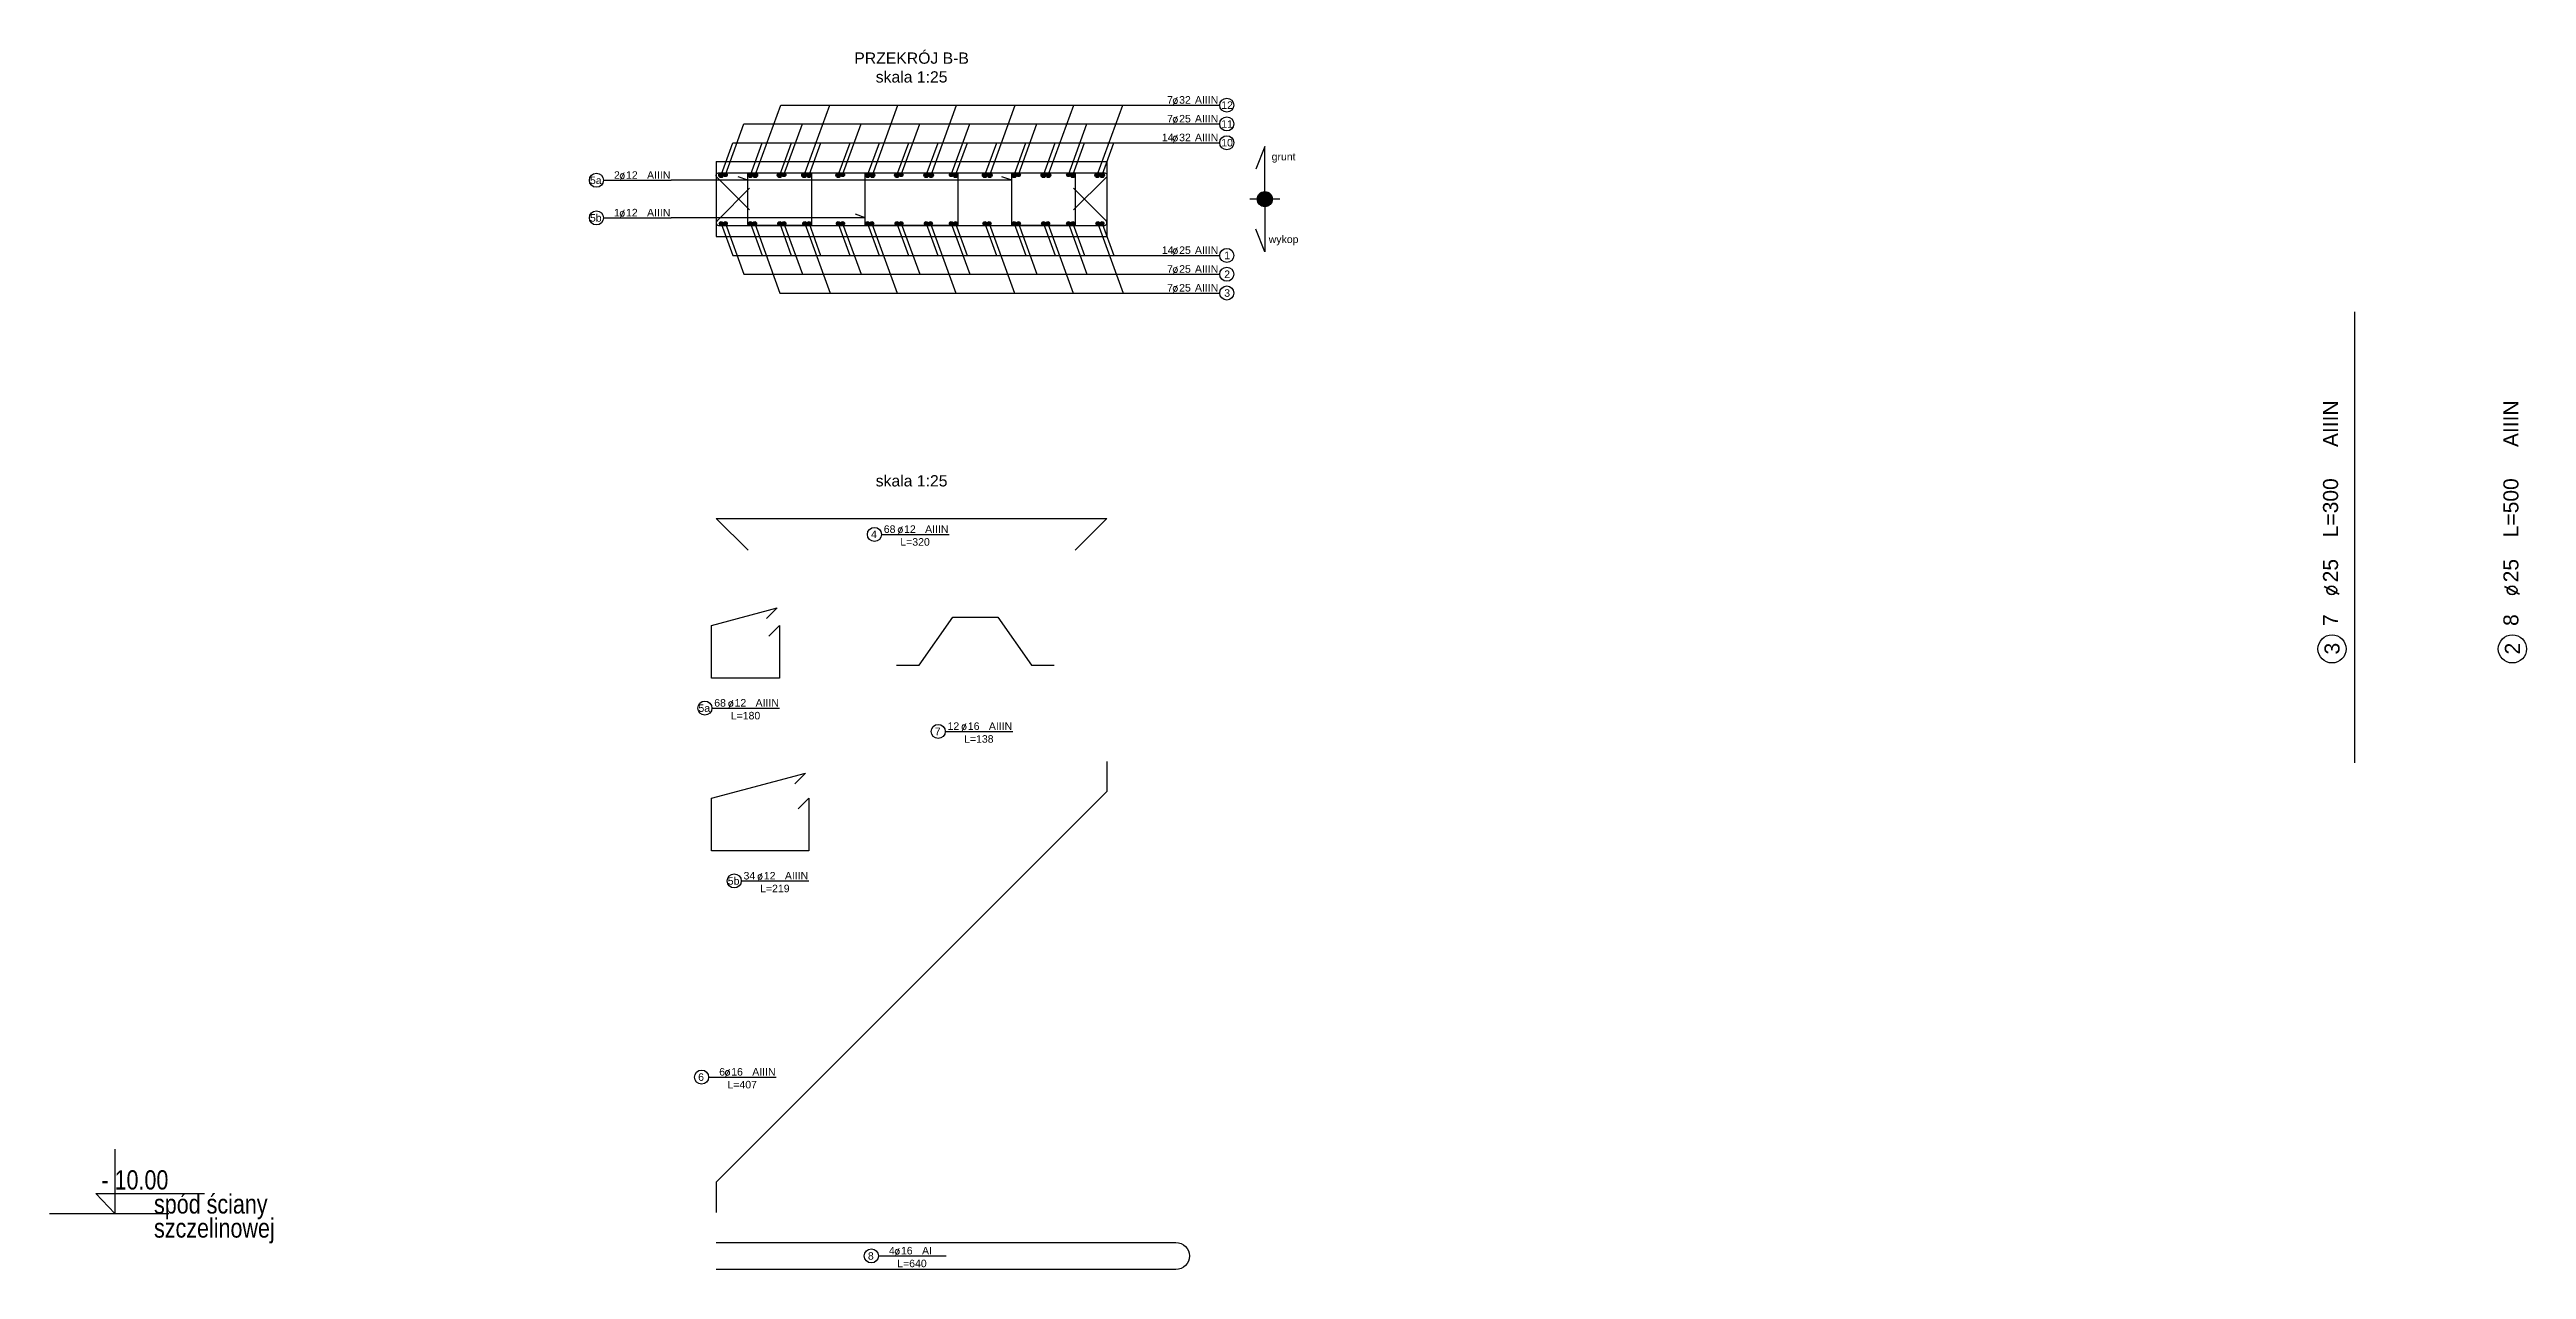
# Model space of a CAD drawing. Extents: x -5033 to 9347, y -17890 to -2362.
# Drawn here: x 536 to 2184, y -13847 to -13035 of the extents above; entities that cross this region are included whole.
import ezdxf
from ezdxf.enums import TextEntityAlignment as Align

# ---------------------------------------------------------------- set-up
doc = ezdxf.new("R2010")
doc.units = 0
doc.header["$MEASUREMENT"] = 0
for name, color, linetype in [('__SOL-KOTY_WYSOKOSCIOWE', 4, 'CONTINUOUS'), ('__SOL-OPISY', 4, 'CONTINUOUS'), ('__SOL-WIDOK', 4, 'CONTINUOUS'), ('__SOL-ZBROJENIE', 3, 'CONTINUOUS')]:
    doc.layers.add(name, color=color, linetype=linetype)
doc.styles.add('ARIAL', font='arial.ttf', dxfattribs={"height": 2.5})
doc.styles.add('SIMPLEX', font='SIMPLEX.SHX', dxfattribs={"width": 0.8})
doc.styles.get("Standard").update_dxf_attribs({"font": 'arial.ttf'})

# ---------------------------------------------------------------- blocks, each defined once
blk = doc.blocks.new('KOTA')
at = {"layer": '__SOL-KOTY_WYSOKOSCIOWE'}
for p, q in [((0, 33.4), (0, 0)), ((-34, 0), (28, 0)), ((0, 0), (-9.9, 10.4)), ((-9.9, 10.4), (46.5, 10.4))]:
    blk.add_line(p, q, dxfattribs=at)
at = {"layer": '__SOL-KOTY_WYSOKOSCIOWE', "style": 'ARIAL', "width": 0.8}
blk.add_attdef('RZEDNA', (500.5, 15.9), '', height=10.4, dxfattribs=at)
blk = doc.blocks.new('OPIS_PRAWY')
at = {"layer": '__SOL-OPISY'}
blk.add_line((0, 0), (90, 0), dxfattribs=at)
blk.add_circle((99.4, 0), 9.36, dxfattribs=at)
at = {"layer": '__SOL-OPISY', "style": 'SIMPLEX', "width": 0.9}
blk.add_text(' %%c ', height=10, dxfattribs=at).set_placement((20.9, 0.5))
at = {"layer": '__SOL-OPISY', "style": 'ARIAL', "width": 0.8}
blk.add_attdef('ILOSC', text='', height=10, dxfattribs=at).set_placement((27.1, 0.1), align=Align.RIGHT)
for tag, p in [('SREDNICA', (35.4, 0.1)), ('STAL', (58.4, 0.5))]:
    blk.add_attdef(tag, p, '', height=10, dxfattribs=at)
for tag, p in [('NUMER', (99.4, 0)), ('DLUGOSC', (52.8, -6.1))]:
    blk.add_attdef(tag, text='', height=10, dxfattribs=at).set_placement(p, align=Align.MIDDLE)
blk = doc.blocks.new('OPIS_LEWY')
at = {"layer": '__SOL-OPISY'}
blk.add_line((-90, 0), (0, 0), dxfattribs=at)
blk.add_circle((-99.4, 0), 9.36, dxfattribs=at)
at = {"layer": '__SOL-OPISY', "style": 'SIMPLEX', "width": 0.9}
blk.add_text(' %%c ', height=10, dxfattribs=at).set_placement((-75, 0.5))
at = {"layer": '__SOL-OPISY', "style": 'ARIAL', "width": 0.8}
for tag, p in [('NUMER', (-99.4, 0)), ('DLUGOSC', (-58.9, -6.6))]:
    blk.add_attdef(tag, text='', height=10, dxfattribs=at).set_placement(p, align=Align.MIDDLE)
blk.add_attdef('ILOSC', text='', height=10, dxfattribs=at).set_placement((-74, 0.1), align=Align.RIGHT)
for tag, p in [('SREDNICA', (-65.8, 0.1)), ('STAL', (-42.7, 0.3))]:
    blk.add_attdef(tag, p, '', height=10, dxfattribs=at)
blk = doc.blocks.new('OPIS_PRET_BEZ_LINII')
at = {"layer": '__SOL-OPISY'}
blk.add_circle((25.7, 0), 9.36, dxfattribs=at)
at = {"layer": '__SOL-OPISY', "style": 'SIMPLEX', "width": 0.9}
blk.add_text(' %%c ', height=10, dxfattribs=at).set_placement((64.7, -4.8), align=Align.CENTER)
at = {"layer": '__SOL-OPISY', "style": 'ARIAL', "width": 0.8}
blk.add_attdef('NUMER', text='', height=10, dxfattribs=at).set_placement((25.7, 0), align=Align.MIDDLE)
blk.add_attdef('ILOSC', text='', height=10, dxfattribs=at).set_placement((56.9, -5.1), align=Align.RIGHT)
for tag, p in [('SREDNICA', (71, -5.1)), ('DLUGOSC', (95.1, -5.2)), ('STAL', (144.7, -5.2))]:
    blk.add_attdef(tag, p, '', height=10, dxfattribs=at)

msp = doc.modelspace()

# ---------------------------------------------------------------- hatches: boundary and pattern name
at = {"layer": '__SOL-OPISY'}
msp.add_hatch(color=256, dxfattribs=at).paths.add_polyline_path([(1350, -13135, 1), (1340, -13135, 1)])
at = {"layer": '__SOL-ZBROJENIE'}
for points in [[(984.85, -13119.1, 1), (981.65, -13119.1, 1)], [(987.35, -13118.8, 1), (984.85, -13118.8, 1)], [(1004.35, -13119.1, 1), (1001.15, -13119.1, 1)], [(1007.55, -13119.1, 1), (1004.35, -13119.1, 1)], [(1023.85, -13119.1, 1), (1020.65, -13119.1, 1)], [(1026.35, -13118.8, 1), (1023.85, -13118.8, 1)], [(1040.15, -13119.1, 1), (1036.95, -13119.1, 1)], [(1043.35, -13119.1, 1), (1040.15, -13119.1, 1)], [(1062.85, -13119.1, 1), (1059.65, -13119.1, 1)], [(1065.35, -13118.8, 1), (1062.85, -13118.8, 1)], [(1082.35, -13119.1, 1), (1079.15, -13119.1, 1)], [(1085.55, -13119.1, 1), (1082.35, -13119.1, 1)], [(1101.85, -13119.1, 1), (1098.65, -13119.1, 1)], [(1104.35, -13118.8, 1), (1101.85, -13118.8, 1)], [(1121.35, -13119.1, 1), (1118.15, -13119.1, 1)], [(1124.55, -13119.1, 1), (1121.35, -13119.1, 1)], [(1137.65, -13118.8, 1), (1135.15, -13118.8, 1)], [(1140.85, -13119.1, 1), (1137.65, -13119.1, 1)], [(1160.35, -13119.1, 1), (1157.15, -13119.1, 1)], [(1163.55, -13119.1, 1), (1160.35, -13119.1, 1)], [(1179.85, -13119.1, 1), (1176.65, -13119.1, 1)], [(1182.35, -13118.8, 1), (1179.85, -13118.8, 1)], [(1199.35, -13119.1, 1), (1196.15, -13119.1, 1)], [(1202.55, -13119.1, 1), (1199.35, -13119.1, 1)], [(1215.65, -13118.8, 1), (1213.15, -13118.8, 1)], [(1218.85, -13119.1, 1), (1215.65, -13119.1, 1)], [(1235.15, -13119.1, 1), (1231.95, -13119.1, 1)], [(1238.35, -13119.1, 1), (1235.15, -13119.1, 1)], [(984.5, -13151.2, 1), (982, -13151.2, 1)], [(987.35, -13151.2, 1), (984.85, -13151.2, 1)], [(1004, -13151.2, 1), (1001.5, -13151.2, 1)], [(1006.85, -13151.2, 1), (1004.35, -13151.2, 1)], [(1023.5, -13151.2, 1), (1021, -13151.2, 1)], [(1026.35, -13151.2, 1), (1023.85, -13151.2, 1)], [(1040.15, -13151.2, 1), (1037.65, -13151.2, 1)], [(1043, -13151.2, 1), (1040.5, -13151.2, 1)], [(1062.5, -13151.2, 1), (1060, -13151.2, 1)], [(1065.35, -13151.2, 1), (1062.85, -13151.2, 1)], [(1082, -13151.2, 1), (1079.5, -13151.2, 1)], [(1084.85, -13151.2, 1), (1082.35, -13151.2, 1)], [(1101.5, -13151.2, 1), (1099, -13151.2, 1)], [(1104.35, -13151.2, 1), (1101.85, -13151.2, 1)], [(1121, -13151.2, 1), (1118.5, -13151.2, 1)], [(1123.85, -13151.2, 1), (1121.35, -13151.2, 1)], [(1137.65, -13151.2, 1), (1135.15, -13151.2, 1)], [(1140.5, -13151.2, 1), (1138, -13151.2, 1)], [(1160, -13151.2, 1), (1157.5, -13151.2, 1)], [(1162.85, -13151.2, 1), (1160.35, -13151.2, 1)], [(1179.5, -13151.2, 1), (1177, -13151.2, 1)], [(1182.35, -13151.2, 1), (1179.85, -13151.2, 1)], [(1199, -13151.2, 1), (1196.5, -13151.2, 1)], [(1201.85, -13151.2, 1), (1199.35, -13151.2, 1)], [(1215.65, -13151.2, 1), (1213.15, -13151.2, 1)], [(1218.5, -13151.2, 1), (1216, -13151.2, 1)], [(1235.15, -13151.2, 1), (1232.65, -13151.2, 1)], [(1238, -13151.2, 1), (1235.5, -13151.2, 1)]]:
    msp.add_hatch(color=256, dxfattribs=at).paths.add_polyline_path(points)

# ---------------------------------------------------------------- linework, layer by layer
at = {"layer": '__SOL-OPISY'}
for p, q in [((1005.95, -13119.1), (1022.91, -13072.5)), ((1022.91, -13072.5), (1270, -13072.5)), ((1038.55, -13119.1), (1055.51, -13072.5)), ((1083.95, -13119.1), (1100.91, -13072.5)), ((1122.95, -13119.1), (1139.91, -13072.5)), ((1161.95, -13119.1), (1178.91, -13072.5)), ((1200.95, -13119.1), (1217.91, -13072.5)), ((1233.55, -13119.1), (1250.51, -13072.5)), ((983.25, -13119.1), (991.11, -13097.5)), ((986.1, -13118.8), (998.38, -13085)), ((991.11, -13097.5), (1270, -13097.5)), ((998.38, -13085), (1270, -13085)), ((1002.75, -13119.1), (1010.61, -13097.5)), ((1022.25, -13119.1), (1030.11, -13097.5)), ((1025.1, -13118.8), (1037.38, -13085)), ((1041.75, -13119.1), (1049.61, -13097.5)), ((1061.25, -13119.1), (1069.11, -13097.5)), ((1064.1, -13118.8), (1076.38, -13085)), ((1080.75, -13119.1), (1088.61, -13097.5)), ((1100.25, -13119.1), (1108.11, -13097.5)), ((1103.1, -13118.8), (1115.38, -13085)), ((1119.75, -13119.1), (1127.61, -13097.5)), ((1136.4, -13118.8), (1148.68, -13085)), ((1139.25, -13119.1), (1147.11, -13097.5)), ((1158.75, -13119.1), (1166.61, -13097.5)), ((1178.25, -13119.1), (1186.11, -13097.5)), ((1181.1, -13118.8), (1193.38, -13085)), ((1197.75, -13119.1), (1205.61, -13097.5)), ((1214.4, -13118.8), (1226.68, -13085)), ((1217.25, -13119.1), (1225.11, -13097.5)), ((1236.75, -13119.1), (1244.61, -13097.5)), ((1345, -13100), (1339, -13115)), ((1345, -13135), (1345, -13100)), ((1176.65, -13122.5), (950, -13122.5)), ((1001.15, -13122.5), (994.57, -13120.1)), ((1176.65, -13122.5), (1170.07, -13120.1)), ((1079.15, -13147.5), (950, -13147.5)), ((1079.15, -13147.5), (1072.57, -13145.1)), ((1355, -13135), (1335, -13135)), ((1345, -13135), (1345, -13170)), ((983.25, -13151.2), (990.98, -13172.5)), ((986.1, -13151.2), (998.38, -13185)), ((1002.75, -13151.2), (1010.48, -13172.5)), ((1005.6, -13151.2), (1022.43, -13197.5)), ((1022.25, -13151.2), (1029.98, -13172.5)), ((1025.1, -13151.2), (1037.38, -13185)), ((1038.9, -13151.2), (1055.73, -13197.5)), ((1041.75, -13151.2), (1049.48, -13172.5)), ((1061.25, -13151.2), (1068.98, -13172.5)), ((1064.1, -13151.2), (1076.38, -13185)), ((1080.75, -13151.2), (1088.48, -13172.5)), ((1083.6, -13151.2), (1100.43, -13197.5)), ((1100.25, -13151.2), (1107.98, -13172.5)), ((1103.1, -13151.2), (1115.38, -13185)), ((1119.75, -13151.2), (1127.48, -13172.5)), ((1122.6, -13151.2), (1139.43, -13197.5)), ((1136.4, -13151.2), (1148.68, -13185)), ((1139.25, -13151.2), (1146.98, -13172.5)), ((1158.75, -13151.2), (1166.48, -13172.5)), ((1161.6, -13151.2), (1178.43, -13197.5)), ((1178.25, -13151.2), (1185.98, -13172.5)), ((1181.1, -13151.2), (1193.38, -13185)), ((1197.75, -13151.2), (1205.48, -13172.5)), ((1200.6, -13151.2), (1217.43, -13197.5)), ((1214.4, -13151.2), (1226.68, -13185)), ((1217.25, -13151.2), (1224.98, -13172.5)), ((1233.9, -13151.2), (1250.73, -13197.5)), ((1236.75, -13151.2), (1244.48, -13172.5)), ((1345, -13170), (1339, -13155)), ((990.98, -13172.5), (1270, -13172.5)), ((998.38, -13185), (1270, -13185)), ((1022.43, -13197.5), (1270, -13197.5))]:
    msp.add_line(p, q, dxfattribs=at)
msp.add_circle((1345, -13135), 5, dxfattribs=at)
at = {"layer": '__SOL-WIDOK'}
for p, q in [((980, -13110), (980, -13160)), ((980, -13110), (1240, -13110)), ((1240, -13110), (1240, -13160)), ((980, -13160), (1240, -13160))]:
    msp.add_line(p, q, dxfattribs=at)
at = {"layer": '__SOL-ZBROJENIE'}
msp.add_line((2070, -13210), (2070, -13510), dxfattribs=at)
for points in [[(1002.21, -13142.2), (981, -13121, -0.7), (981.5, -13117.5), (1238.5, -13117.5, -0.7), (1239, -13121), (1217.79, -13142.2)], [(1002.21, -13142.2), (981, -13121, -0.7), (981.5, -13117.5), (1238.5, -13117.5, -0.7), (1239, -13121), (1217.79, -13142.2)], [(1002.21, -13127.8), (981, -13149, 0.7), (981.5, -13152.5), (1238.5, -13152.5, 0.7), (1239, -13149), (1217.79, -13127.8)], [(1002.21, -13127.8), (981, -13149, 0.7), (981.5, -13152.5), (1238.5, -13152.5, 0.7), (1239, -13149), (1217.79, -13127.8)], [(980, -13829.2), (1285.86, -13829.2, -1), (1285.86, -13847.2), (980, -13847.2)]]:
    msp.add_lwpolyline(points, format="xyb", dxfattribs=at)
for points in [[(1001.65, -13117.5), (1042.85, -13117.5, -0.414214), (1043.35, -13118), (1043.35, -13152, -0.414214), (1042.85, -13152.5), (1001.65, -13152.5, -0.414214), (1001.15, -13152), (1001.15, -13118, -0.414214)], [(1079.65, -13117.5), (1140.35, -13117.5, -0.414214), (1140.85, -13118), (1140.85, -13152, -0.414214), (1140.35, -13152.5), (1079.65, -13152.5, -0.414214), (1079.15, -13152), (1079.15, -13118, -0.414214)], [(1177.15, -13117.5), (1218.35, -13117.5, -0.414214), (1218.85, -13118), (1218.85, -13152, -0.414214), (1218.35, -13152.5), (1177.15, -13152.5, -0.414214), (1176.65, -13152), (1176.65, -13118, -0.414214)]]:
    msp.add_lwpolyline(points, format="xyb", close=True, dxfattribs=at)
for points in [[(1001.21, -13368.7), (980, -13347.5), (1240, -13347.5), (1218.79, -13368.7)], [(1015.13, -13425.8), (1022.2, -13418.7), (1022.2, -13453.7), (976.8, -13453.7), (976.8, -13418.7), (1020.65, -13407), (1013.58, -13414)], [(1100, -13445.2), (1115, -13445.2), (1137.41, -13413.2), (1167.41, -13413.2), (1189.81, -13445.2), (1204.81, -13445.2)], [(1240, -13509.2), (1240, -13529.2), (980, -13789.2), (980, -13809.2)], [(1034.63, -13540.8), (1041.7, -13533.7), (1041.7, -13568.7), (976.8, -13568.7), (976.8, -13533.7), (1039.49, -13516.9), (1032.42, -13524)]]:
    msp.add_lwpolyline(points, dxfattribs=at)
for centre, radius in [((983.25, -13119.1), 1.6), ((986.1, -13118.8), 1.25), ((1002.75, -13119.1), 1.6), ((1005.95, -13119.1), 1.6), ((1022.25, -13119.1), 1.6), ((1025.1, -13118.8), 1.25), ((1038.55, -13119.1), 1.6), ((1041.75, -13119.1), 1.6), ((1061.25, -13119.1), 1.6), ((1064.1, -13118.8), 1.25), ((1080.75, -13119.1), 1.6), ((1083.95, -13119.1), 1.6), ((1100.25, -13119.1), 1.6), ((1103.1, -13118.8), 1.25), ((1119.75, -13119.1), 1.6), ((1122.95, -13119.1), 1.6), ((1136.4, -13118.8), 1.25), ((1139.25, -13119.1), 1.6), ((1158.75, -13119.1), 1.6), ((1161.95, -13119.1), 1.6), ((1178.25, -13119.1), 1.6), ((1181.1, -13118.8), 1.25), ((1197.75, -13119.1), 1.6), ((1200.95, -13119.1), 1.6), ((1214.4, -13118.8), 1.25), ((1217.25, -13119.1), 1.6), ((1233.55, -13119.1), 1.6), ((1236.75, -13119.1), 1.6), ((983.25, -13151.2), 1.25), ((986.1, -13151.2), 1.25), ((1002.75, -13151.2), 1.25), ((1005.6, -13151.2), 1.25), ((1022.25, -13151.2), 1.25), ((1025.1, -13151.2), 1.25), ((1038.9, -13151.2), 1.25), ((1041.75, -13151.2), 1.25), ((1061.25, -13151.2), 1.25), ((1064.1, -13151.2), 1.25), ((1080.75, -13151.2), 1.25), ((1083.6, -13151.2), 1.25), ((1100.25, -13151.2), 1.25), ((1103.1, -13151.2), 1.25), ((1119.75, -13151.2), 1.25), ((1122.6, -13151.2), 1.25), ((1136.4, -13151.2), 1.25), ((1139.25, -13151.2), 1.25), ((1158.75, -13151.2), 1.25), ((1161.6, -13151.2), 1.25), ((1178.25, -13151.2), 1.25), ((1181.1, -13151.2), 1.25), ((1197.75, -13151.2), 1.25), ((1200.6, -13151.2), 1.25), ((1214.4, -13151.2), 1.25), ((1217.25, -13151.2), 1.25), ((1233.9, -13151.2), 1.25), ((1236.75, -13151.2), 1.25)]:
    msp.add_circle(centre, radius, dxfattribs=at)

# ---------------------------------------------------------------- block references
at = {"layer": '__SOL-KOTY_WYSOKOSCIOWE'}
ref = msp.add_blockref('KOTA', (580, -13810), dxfattribs=dict(at, xscale=1.28, yscale=1.28, zscale=1.28))
ref.add_attrib('RZEDNA', '- 10.00', (571, -13794), dxfattribs={"height": 12.8, "style": 'ARIAL', "width": 0.8})
ref.add_attrib('OPIS1', 'spód ściany', (606, -13810), dxfattribs={"height": 12.8, "style": 'ARIAL', "width": 0.8})
ref.add_attrib('OPIS2', 'szczelinowej', (606, -13826), dxfattribs={"height": 12.8, "style": 'ARIAL', "width": 0.8})
at = {"layer": '__SOL-OPISY'}
ref = msp.add_blockref('OPIS_PRAWY', (1270, -13072.5), dxfattribs=dict(at, xscale=0.5, yscale=0.5, zscale=0.5))
ref.add_attrib('ILOSC', '7', (1280, -13071.5), dxfattribs={"height": 5, "style": 'ARIAL'})
ref.add_attrib('SREDNICA', '32', (1288, -13071.5), dxfattribs={"height": 5, "style": 'ARIAL'})
ref.add_attrib('STAL', 'AIIIN', (1298.5, -13071.5), dxfattribs={"height": 5, "style": 'ARIAL'})
ref.add_attrib('NUMER', '12', (1316, -13075), dxfattribs={"height": 5, "style": 'ARIAL'})
ref = msp.add_blockref('OPIS_PRAWY', (1270, -13085), dxfattribs=dict(at, xscale=0.5, yscale=0.5, zscale=0.5))
ref.add_attrib('ILOSC', '7', (1280, -13084), dxfattribs={"height": 5, "style": 'ARIAL'})
ref.add_attrib('SREDNICA', '25', (1288, -13084), dxfattribs={"height": 5, "style": 'ARIAL'})
ref.add_attrib('STAL', 'AIIIN', (1298.5, -13084), dxfattribs={"height": 5, "style": 'ARIAL'})
ref.add_attrib('NUMER', '11', (1316, -13087.5), dxfattribs={"height": 5, "style": 'ARIAL'})
ref = msp.add_blockref('OPIS_PRAWY', (1270, -13097.5), dxfattribs=dict(at, xscale=0.5, yscale=0.5, zscale=0.5))
ref.add_attrib('ILOSC', '14', (1276.5, -13096.5), dxfattribs={"height": 5, "style": 'ARIAL'})
ref.add_attrib('SREDNICA', '32', (1288, -13096.5), dxfattribs={"height": 5, "style": 'ARIAL'})
ref.add_attrib('STAL', 'AIIIN', (1298.5, -13096.5), dxfattribs={"height": 5, "style": 'ARIAL'})
ref.add_attrib('NUMER', '10', (1316, -13100), dxfattribs={"height": 5, "style": 'ARIAL'})
ref = msp.add_blockref('OPIS_LEWY', (950, -13122.5), dxfattribs=dict(at, xscale=0.5, yscale=0.5, zscale=0.5))
ref.add_attrib('ILOSC', '2', (912, -13121.5), dxfattribs={"height": 5, "style": 'ARIAL'})
ref.add_attrib('SREDNICA', '12', (920, -13121.5), dxfattribs={"height": 5, "style": 'ARIAL'})
ref.add_attrib('STAL', 'AIIIN', (934, -13121.5), dxfattribs={"height": 5, "style": 'ARIAL'})
ref.add_attrib('NUMER', '5a', (896, -13125), dxfattribs={"height": 5, "style": 'ARIAL'})
ref = msp.add_blockref('OPIS_LEWY', (950, -13147.5), dxfattribs=dict(at, xscale=0.5, yscale=0.5, zscale=0.5))
ref.add_attrib('ILOSC', '1', (912, -13146.5), dxfattribs={"height": 5, "style": 'ARIAL'})
ref.add_attrib('SREDNICA', '12', (920, -13146.5), dxfattribs={"height": 5, "style": 'ARIAL'})
ref.add_attrib('STAL', 'AIIIN', (934, -13146.5), dxfattribs={"height": 5, "style": 'ARIAL'})
ref.add_attrib('NUMER', '5b', (896, -13150), dxfattribs={"height": 5, "style": 'ARIAL'})
ref = msp.add_blockref('OPIS_PRAWY', (1270, -13172.5), dxfattribs=dict(at, xscale=0.5, yscale=0.5, zscale=0.5))
ref.add_attrib('ILOSC', '14', (1276.5, -13171.5), dxfattribs={"height": 5, "style": 'ARIAL'})
ref.add_attrib('SREDNICA', '25', (1288, -13171.5), dxfattribs={"height": 5, "style": 'ARIAL'})
ref.add_attrib('STAL', 'AIIIN', (1298.5, -13171.5), dxfattribs={"height": 5, "style": 'ARIAL'})
ref.add_attrib('NUMER', '1', (1318, -13175), dxfattribs={"height": 5, "style": 'ARIAL'})
ref = msp.add_blockref('OPIS_PRAWY', (1270, -13185), dxfattribs=dict(at, xscale=0.5, yscale=0.5, zscale=0.5))
ref.add_attrib('ILOSC', '7', (1280, -13184), dxfattribs={"height": 5, "style": 'ARIAL'})
ref.add_attrib('SREDNICA', '25', (1288, -13184), dxfattribs={"height": 5, "style": 'ARIAL'})
ref.add_attrib('STAL', 'AIIIN', (1298.5, -13184), dxfattribs={"height": 5, "style": 'ARIAL'})
ref.add_attrib('NUMER', '2', (1318, -13187.5), dxfattribs={"height": 5, "style": 'ARIAL'})
ref = msp.add_blockref('OPIS_PRAWY', (1270, -13197.5), dxfattribs=dict(at, xscale=0.5, yscale=0.5, zscale=0.5))
ref.add_attrib('ILOSC', '7', (1280, -13196.5), dxfattribs={"height": 5, "style": 'ARIAL'})
ref.add_attrib('SREDNICA', '25', (1288, -13196.5), dxfattribs={"height": 5, "style": 'ARIAL'})
ref.add_attrib('STAL', 'AIIIN', (1298.5, -13196.5), dxfattribs={"height": 5, "style": 'ARIAL'})
ref.add_attrib('NUMER', '3', (1318, -13200), dxfattribs={"height": 5, "style": 'ARIAL'})
ref = msp.add_blockref('OPIS_PRET_BEZ_LINII', (2055, -13460), dxfattribs=dict(at, rotation=90))
ref.add_attrib('NUMER', '3', (2060, -13438), dxfattribs={"height": 10, "rotation": 90, "style": 'ARIAL'})
ref.add_attrib('ILOSC', '7', (2059, -13419), dxfattribs={"height": 10, "rotation": 90, "style": 'ARIAL'})
ref.add_attrib('SREDNICA', '25', (2059, -13390), dxfattribs={"height": 10, "rotation": 90, "style": 'ARIAL'})
ref.add_attrib('DLUGOSC', 'L=300', (2059, -13360), dxfattribs={"height": 10, "rotation": 90, "style": 'ARIAL'})
ref.add_attrib('STAL', 'AIIIN', (2059, -13300), dxfattribs={"height": 10, "rotation": 90, "style": 'ARIAL'})
ref = msp.add_blockref('OPIS_PRET_BEZ_LINII', (2175, -13460), dxfattribs=dict(at, rotation=90))
ref.add_attrib('NUMER', '2', (2180, -13438), dxfattribs={"height": 10, "rotation": 90, "style": 'ARIAL'})
ref.add_attrib('ILOSC', '8', (2179, -13419), dxfattribs={"height": 10, "rotation": 90, "style": 'ARIAL'})
ref.add_attrib('SREDNICA', '25', (2179, -13390), dxfattribs={"height": 10, "rotation": 90, "style": 'ARIAL'})
ref.add_attrib('DLUGOSC', 'L=500', (2179, -13360), dxfattribs={"height": 10, "rotation": 90, "style": 'ARIAL'})
ref.add_attrib('STAL', 'AIIIN', (2179, -13300), dxfattribs={"height": 10, "rotation": 90, "style": 'ARIAL'})
ref = msp.add_blockref('OPIS_LEWY', (1135, -13358.1), dxfattribs=dict(at, xscale=0.5, yscale=0.5, zscale=0.5))
ref.add_attrib('ILOSC', '68', (1091.5, -13357.1), dxfattribs={"height": 5, "style": 'ARIAL'})
ref.add_attrib('SREDNICA', '12', (1105, -13357.1), dxfattribs={"height": 5, "style": 'ARIAL'})
ref.add_attrib('DLUGOSC', 'L=320', (1102.5, -13365.6), dxfattribs={"height": 5, "style": 'ARIAL'})
ref.add_attrib('STAL', 'AIIIN', (1119, -13357.1), dxfattribs={"height": 5, "style": 'ARIAL'})
ref.add_attrib('NUMER', '4', (1083, -13360.6), dxfattribs={"height": 5, "style": 'ARIAL'})
ref = msp.add_blockref('OPIS_LEWY', (1022.2, -13473.7), dxfattribs=dict(at, xscale=0.5, yscale=0.5, zscale=0.5))
ref.add_attrib('ILOSC', '68', (978.7, -13472.7), dxfattribs={"height": 5, "style": 'ARIAL'})
ref.add_attrib('SREDNICA', '12', (992.2, -13472.7), dxfattribs={"height": 5, "style": 'ARIAL'})
ref.add_attrib('DLUGOSC', 'L=180', (989.7, -13481.2), dxfattribs={"height": 5, "style": 'ARIAL'})
ref.add_attrib('STAL', 'AIIIN', (1006.2, -13472.7), dxfattribs={"height": 5, "style": 'ARIAL'})
ref.add_attrib('NUMER', '5a', (968.2, -13476.2), dxfattribs={"height": 5, "style": 'ARIAL'})
ref = msp.add_blockref('OPIS_LEWY', (1177.41, -13489.2), dxfattribs=dict(at, xscale=0.5, yscale=0.5, zscale=0.5))
ref.add_attrib('ILOSC', '12', (1133.91, -13488.2), dxfattribs={"height": 5, "style": 'ARIAL'})
ref.add_attrib('SREDNICA', '16', (1147.41, -13488.2), dxfattribs={"height": 5, "style": 'ARIAL'})
ref.add_attrib('DLUGOSC', 'L=138', (1144.91, -13496.7), dxfattribs={"height": 5, "style": 'ARIAL'})
ref.add_attrib('STAL', 'AIIIN', (1161.41, -13488.2), dxfattribs={"height": 5, "style": 'ARIAL'})
ref.add_attrib('NUMER', '7', (1125.41, -13491.7), dxfattribs={"height": 5, "style": 'ARIAL'})
ref = msp.add_blockref('OPIS_LEWY', (1041.7, -13588.7), dxfattribs=dict(at, xscale=0.5, yscale=0.5, zscale=0.5))
ref.add_attrib('ILOSC', '34', (998.2, -13587.7), dxfattribs={"height": 5, "style": 'ARIAL'})
ref.add_attrib('SREDNICA', '12', (1011.7, -13587.7), dxfattribs={"height": 5, "style": 'ARIAL'})
ref.add_attrib('DLUGOSC', 'L=219', (1009.2, -13596.2), dxfattribs={"height": 5, "style": 'ARIAL'})
ref.add_attrib('STAL', 'AIIIN', (1025.7, -13587.7), dxfattribs={"height": 5, "style": 'ARIAL'})
ref.add_attrib('NUMER', '5b', (987.7, -13591.2), dxfattribs={"height": 5, "style": 'ARIAL'})
ref = msp.add_blockref('OPIS_LEWY', (1020, -13719.2), dxfattribs=dict(at, xscale=0.5, yscale=0.5, zscale=0.5))
ref.add_attrib('ILOSC', '6', (982, -13718.2), dxfattribs={"height": 5, "style": 'ARIAL'})
ref.add_attrib('SREDNICA', '16', (990, -13718.2), dxfattribs={"height": 5, "style": 'ARIAL'})
ref.add_attrib('DLUGOSC', 'L=407', (987.5, -13726.7), dxfattribs={"height": 5, "style": 'ARIAL'})
ref.add_attrib('STAL', 'AIIIN', (1004, -13718.2), dxfattribs={"height": 5, "style": 'ARIAL'})
ref.add_attrib('NUMER', '6', (968, -13721.7), dxfattribs={"height": 5, "style": 'ARIAL'})
ref = msp.add_blockref('OPIS_LEWY', (1132.93, -13838.2), dxfattribs=dict(at, xscale=0.5, yscale=0.5, zscale=0.5))
ref.add_attrib('ILOSC', '4', (1094.93, -13837.2), dxfattribs={"height": 5, "style": 'ARIAL'})
ref.add_attrib('SREDNICA', '16', (1102.93, -13837.2), dxfattribs={"height": 5, "style": 'ARIAL'})
ref.add_attrib('DLUGOSC', 'L=640', (1100.43, -13845.7), dxfattribs={"height": 5, "style": 'ARIAL'})
ref.add_attrib('STAL', 'AI', (1116.93, -13837.2), dxfattribs={"height": 5, "style": 'ARIAL'})
ref.add_attrib('NUMER', '8', (1080.93, -13840.7), dxfattribs={"height": 5, "style": 'ARIAL'})

# ---------------------------------------------------------------- texts
at = {"layer": '__SOL-OPISY', "width": 2500, "attachment_point": 5}
for s, insert, char_height in [('PRZEKRÓJ B-B\\Pskala 1:25\\P', (1110, -13047.5), 7.5), ('grunt\\P', (1357.5, -13107.5), 5), ('wykop\\P', (1357.5, -13162.5), 5), ('skala 1:25\\P', (1110, -13322.5), 7.5)]:
    msp.add_mtext(s, dxfattribs=dict(at, insert=insert, char_height=char_height))

doc.saveas('drawing.dxf')
